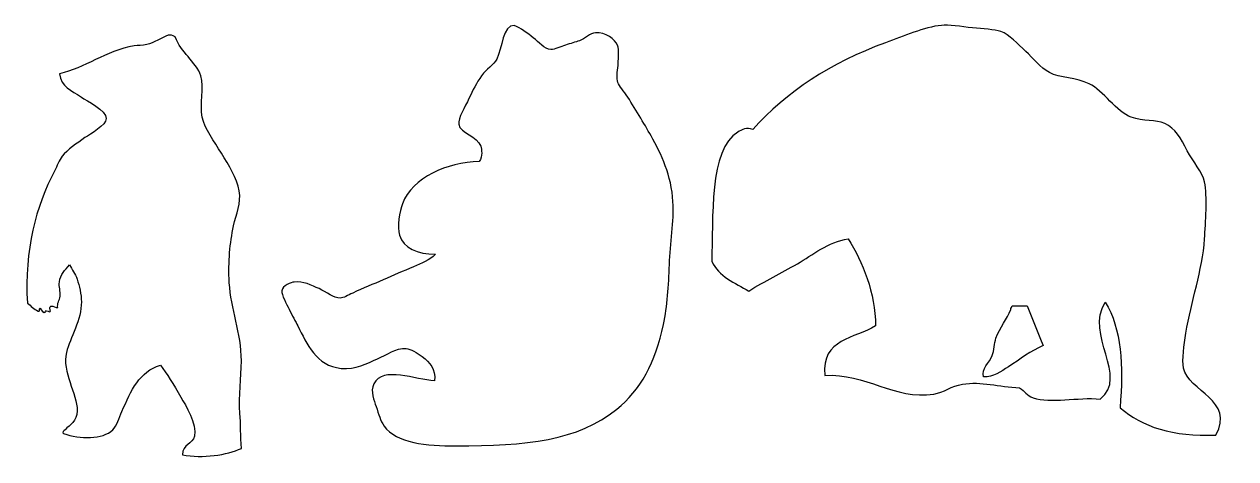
# Model space of a CAD drawing. Header units: centimetres. Extents: x -66 to 65, y -66 to 66.
# Drawn here: x 50.27 to 64.78, y -13.54 to -8.34 of the extents above; entities that cross this region are included whole.
import ezdxf

# ---------------------------------------------------------------- set-up
doc = ezdxf.new("R2010")
doc.units = ezdxf.units.CM
doc.header["$MEASUREMENT"] = 0
doc.layers.add('Layer 1', color=7, linetype='Continuous')

msp = doc.modelspace()

# ---------------------------------------------------------------- linework, layer by layer
at = {"layer": 'Layer 1'}
for points, knots in [([(55.18617, -12.60907), (55.19847, -12.46612), (55.13368, -12.39291), (55.03734, -12.32007), (55.03734, -12.32007), (54.97781, -12.27512), (54.8979, -12.22784), (54.84464, -12.22371), (54.84464, -12.22371), (54.72433, -12.21458), (54.60993, -12.30017), (54.50317, -12.34634), (54.50317, -12.34634), (54.37874, -12.40013), (54.24113, -12.47755), (54.06531, -12.46019), (54.06531, -12.46019), (53.76921, -12.4309), (53.65722, -12.16822), (53.54871, -11.95227), (53.54871, -11.95227), (53.52252, -11.90028), (53.4809, -11.82847), (53.44359, -11.7509), (53.44359, -11.7509), (53.41626, -11.69407), (53.34929, -11.57749), (53.35599, -11.53201), (53.35599, -11.53201), (53.36525, -11.46957), (53.46984, -11.43163), (53.50492, -11.42692), (53.50492, -11.42692), (53.60805, -11.41303), (53.71582, -11.46579), (53.80258, -11.50574), (53.80258, -11.50574), (53.89204, -11.54688), (53.97932, -11.61948), (54.05653, -11.61956), (54.05653, -11.61956), (54.09513, -11.61964), (54.15022, -11.58284), (54.20546, -11.55831), (54.20546, -11.55831), (54.4533, -11.44806), (54.69018, -11.35035), (54.93224, -11.24306), (54.93224, -11.24306), (55.02712, -11.20102), (55.12922, -11.16604), (55.19492, -11.09418), (55.19492, -11.09418), (54.98077, -11.09283), (54.8103, -11.01787), (54.76585, -10.86653), (54.76585, -10.86653), (54.73608, -10.76506), (54.76656, -10.57885), (54.80088, -10.49), (54.80088, -10.49), (54.92309, -10.17369), (55.33166, -9.99406), (55.72031, -9.98208), (55.72031, -9.98208), (55.76383, -9.92043), (55.75105, -9.83952), (55.73783, -9.79822), (55.73783, -9.79822), (55.70052, -9.68112), (55.49314, -9.64913), (55.47515, -9.53554), (55.47515, -9.53554), (55.46414, -9.46606), (55.5505, -9.32954), (55.59778, -9.22905), (55.59778, -9.22905), (55.64115, -9.13679), (55.69023, -9.0354), (55.74661, -8.95759), (55.74661, -8.95759), (55.80781, -8.87313), (55.89083, -8.82845), (55.93047, -8.75619), (55.93047, -8.75619), (55.99802, -8.63319), (56.00101, -8.33968), (56.14063, -8.35334), (56.14063, -8.35334), (56.21395, -8.38348), (56.29716, -8.4456), (56.3683, -8.50222), (56.3683, -8.50222), (56.43228, -8.55315), (56.50205, -8.63811), (56.57846, -8.64234), (56.57846, -8.64234), (56.62439, -8.64491), (56.69588, -8.60913), (56.75359, -8.58979), (56.75359, -8.58979), (56.8109, -8.57055), (56.87564, -8.55423), (56.91993, -8.53724), (56.91993, -8.53724), (56.98401, -8.51274), (57.04659, -8.44699), (57.11257, -8.44096), (57.11257, -8.44096), (57.2293, -8.43016), (57.3507, -8.52512), (57.3753, -8.58979), (57.3753, -8.58979), (57.39866, -8.65112), (57.38631, -8.74333), (57.38403, -8.80873), (57.38403, -8.80873), (57.3816, -8.87998), (57.36252, -8.95391), (57.3753, -9.01886), (57.3753, -9.01886), (57.3844, -9.06503), (57.43385, -9.11578), (57.48037, -9.18523), (57.48037, -9.18523), (57.57985, -9.33374), (57.69389, -9.52861), (57.77813, -9.67561), (57.77813, -9.67561), (57.90235, -9.89241), (58.02152, -10.15321), (58.04081, -10.46372), (58.04081, -10.46372), (58.0556, -10.70132), (58.00422, -10.96003), (57.99705, -11.21675), (57.99705, -11.21675), (57.98991, -11.47273), (57.9721, -11.71631), (57.92699, -11.9348), (57.92699, -11.9348), (57.83357, -12.38737), (57.64918, -12.7217), (57.3666, -12.95059), (57.3666, -12.95059), (56.90271, -13.32635), (56.28691, -13.38842), (55.44009, -13.38842), (55.44009, -13.38842), (55.09618, -13.38842), (54.72505, -13.35725), (54.58194, -13.15196), (54.58194, -13.15196), (54.53516, -13.08486), (54.51926, -13.01366), (54.48561, -12.91555), (54.48561, -12.91555), (54.46106, -12.84406), (54.41237, -12.74315), (54.45936, -12.64409), (54.45936, -12.64409), (54.5607, -12.43029), (54.96231, -12.59979), (55.18617, -12.60907)], [0, 0, 0, 0, 0.02380952, 0.02380952, 0.02380952, 0.02380952, 0.04761905, 0.04761905, 0.04761905, 0.04761905, 0.07142857, 0.07142857, 0.07142857, 0.07142857, 0.0952381, 0.0952381, 0.0952381, 0.0952381, 0.11904762, 0.11904762, 0.11904762, 0.11904762, 0.14285714, 0.14285714, 0.14285714, 0.14285714, 0.16666667, 0.16666667, 0.16666667, 0.16666667, 0.19047619, 0.19047619, 0.19047619, 0.19047619, 0.21428571, 0.21428571, 0.21428571, 0.21428571, 0.23809524, 0.23809524, 0.23809524, 0.23809524, 0.26190476, 0.26190476, 0.26190476, 0.26190476, 0.28571429, 0.28571429, 0.28571429, 0.28571429, 0.30952381, 0.30952381, 0.30952381, 0.30952381, 0.33333333, 0.33333333, 0.33333333, 0.33333333, 0.35714286, 0.35714286, 0.35714286, 0.35714286, 0.38095238, 0.38095238, 0.38095238, 0.38095238, 0.4047619, 0.4047619, 0.4047619, 0.4047619, 0.42857143, 0.42857143, 0.42857143, 0.42857143, 0.45238095, 0.45238095, 0.45238095, 0.45238095, 0.47619048, 0.47619048, 0.47619048, 0.47619048, 0.5, 0.5, 0.5, 0.5, 0.52380952, 0.52380952, 0.52380952, 0.52380952, 0.54761905, 0.54761905, 0.54761905, 0.54761905, 0.57142857, 0.57142857, 0.57142857, 0.57142857, 0.5952381, 0.5952381, 0.5952381, 0.5952381, 0.61904762, 0.61904762, 0.61904762, 0.61904762, 0.64285714, 0.64285714, 0.64285714, 0.64285714, 0.66666667, 0.66666667, 0.66666667, 0.66666667, 0.69047619, 0.69047619, 0.69047619, 0.69047619, 0.71428571, 0.71428571, 0.71428571, 0.71428571, 0.73809524, 0.73809524, 0.73809524, 0.73809524, 0.76190476, 0.76190476, 0.76190476, 0.76190476, 0.78571429, 0.78571429, 0.78571429, 0.78571429, 0.80952381, 0.80952381, 0.80952381, 0.80952381, 0.83333333, 0.83333333, 0.83333333, 0.83333333, 0.85714286, 0.85714286, 0.85714286, 0.85714286, 0.88095238, 0.88095238, 0.88095238, 0.88095238, 0.9047619, 0.9047619, 0.9047619, 0.9047619, 0.92857143, 0.92857143, 0.92857143, 0.92857143, 0.95238095, 0.95238095, 0.95238095, 0.95238095, 1, 1, 1, 1]), ([(64.53993, -13.25905), (64.02756, -13.28088), (63.6572, -13.16065), (63.39524, -12.93197), (63.39524, -12.93197), (63.43239, -12.42749), (63.41487, -11.98624), (63.21686, -11.66843), (63.21686, -11.66843), (62.96778, -12.05438), (63.50325, -12.55918), (63.15738, -12.82797), (63.15738, -12.82797), (62.88737, -12.80254), (62.56418, -12.88496), (62.35463, -12.81307), (62.35463, -12.81307), (62.27602, -12.78614), (62.2565, -12.73158), (62.19112, -12.69419), (62.19112, -12.69419), (61.94096, -12.68194), (61.73178, -12.61344), (61.50728, -12.64958), (61.50728, -12.64958), (61.37927, -12.67011), (61.2813, -12.75099), (61.16539, -12.76846), (61.16539, -12.76846), (60.6898, -12.84022), (60.35039, -12.51592), (59.85721, -12.54552), (59.85721, -12.54552), (59.8172, -12.10406), (60.22046, -12.10597), (60.46673, -11.95084), (60.46673, -11.95084), (60.46244, -11.55841), (60.31383, -11.18228), (60.13968, -10.91029), (60.13968, -10.91029), (59.89592, -10.94826), (59.7151, -11.10113), (59.53021, -11.20755), (59.53021, -11.20755), (59.33632, -11.31918), (59.14196, -11.41279), (58.9504, -11.53463), (58.9504, -11.53463), (58.77956, -11.43785), (58.58856, -11.36125), (58.50444, -11.17784), (58.50444, -11.17784), (58.52386, -10.68153), (58.46946, -9.82886), (58.81657, -9.63177), (58.81657, -9.63177), (58.86324, -9.60531), (58.92664, -9.56745), (58.99501, -9.602), (58.99501, -9.602), (59.40686, -9.14721), (59.9237, -8.80103), (60.58561, -8.56145), (60.58561, -8.56145), (60.80394, -8.48245), (61.04718, -8.37325), (61.25461, -8.35336), (61.25461, -8.35336), (61.33692, -8.3454), (61.4934, -8.36712), (61.62622, -8.38307), (61.62622, -8.38307), (61.75179, -8.39823), (61.88853, -8.40016), (61.96817, -8.42768), (61.96817, -8.42768), (62.06781, -8.46202), (62.16526, -8.57347), (62.26551, -8.66551), (62.26551, -8.66551), (62.34658, -8.74012), (62.44172, -8.86077), (62.54793, -8.91829), (62.54793, -8.91829), (62.67078, -8.98478), (62.87286, -8.97735), (63.02365, -9.05206), (63.02365, -9.05206), (63.19275, -9.1358), (63.35144, -9.38771), (63.52911, -9.45338), (63.52911, -9.45338), (63.67079, -9.50585), (63.82314, -9.47881), (63.93048, -9.52775), (63.93048, -9.52775), (64.06174, -9.5876), (64.11635, -9.7038), (64.19805, -9.85478), (64.19805, -9.85478), (64.26761, -9.98358), (64.38326, -10.11542), (64.40614, -10.22644), (64.40614, -10.22644), (64.44241, -10.40271), (64.41921, -10.71563), (64.40614, -10.91031), (64.40614, -10.91031), (64.38045, -11.29295), (64.24353, -11.6536), (64.18315, -12.04008), (64.18315, -12.04008), (64.16156, -12.17856), (64.13375, -12.35893), (64.15338, -12.45627), (64.15338, -12.45627), (64.21024, -12.73769), (64.77986, -12.84191), (64.53993, -13.25905)], [0, 0, 0, 0, 0.03225806, 0.03225806, 0.03225806, 0.03225806, 0.06451613, 0.06451613, 0.06451613, 0.06451613, 0.09677419, 0.09677419, 0.09677419, 0.09677419, 0.12903226, 0.12903226, 0.12903226, 0.12903226, 0.16129032, 0.16129032, 0.16129032, 0.16129032, 0.19354839, 0.19354839, 0.19354839, 0.19354839, 0.22580645, 0.22580645, 0.22580645, 0.22580645, 0.25806452, 0.25806452, 0.25806452, 0.25806452, 0.29032258, 0.29032258, 0.29032258, 0.29032258, 0.32258065, 0.32258065, 0.32258065, 0.32258065, 0.35483871, 0.35483871, 0.35483871, 0.35483871, 0.38709677, 0.38709677, 0.38709677, 0.38709677, 0.41935484, 0.41935484, 0.41935484, 0.41935484, 0.4516129, 0.4516129, 0.4516129, 0.4516129, 0.48387097, 0.48387097, 0.48387097, 0.48387097, 0.51612903, 0.51612903, 0.51612903, 0.51612903, 0.5483871, 0.5483871, 0.5483871, 0.5483871, 0.58064516, 0.58064516, 0.58064516, 0.58064516, 0.61290323, 0.61290323, 0.61290323, 0.61290323, 0.64516129, 0.64516129, 0.64516129, 0.64516129, 0.67741935, 0.67741935, 0.67741935, 0.67741935, 0.70967742, 0.70967742, 0.70967742, 0.70967742, 0.74193548, 0.74193548, 0.74193548, 0.74193548, 0.77419355, 0.77419355, 0.77419355, 0.77419355, 0.80645161, 0.80645161, 0.80645161, 0.80645161, 0.83870968, 0.83870968, 0.83870968, 0.83870968, 0.87096774, 0.87096774, 0.87096774, 0.87096774, 0.90322581, 0.90322581, 0.90322581, 0.90322581, 0.93548387, 0.93548387, 0.93548387, 0.93548387, 1, 1, 1, 1]), ([(52.87252, -13.41846), (52.69893, -13.49797), (52.41156, -13.54311), (52.1659, -13.49508), (52.1659, -13.49508), (52.17019, -13.36827), (52.2892, -13.36792), (52.3106, -13.2737), (52.3106, -13.2737), (52.34455, -13.12458), (52.20373, -12.90328), (52.14891, -12.80552), (52.14891, -12.80552), (52.06184, -12.65016), (51.97709, -12.52445), (51.902, -12.42243), (51.902, -12.42243), (51.65234, -12.4967), (51.55055, -12.72776), (51.44223, -12.97575), (51.44223, -12.97575), (51.40749, -13.05544), (51.38167, -13.14704), (51.33158, -13.19707), (51.33158, -13.19707), (51.2162, -13.31248), (50.93513, -13.31333), (50.74418, -13.23969), (50.74418, -13.23969), (50.71404, -13.23353), (50.75617, -13.2026), (50.76119, -13.19707), (50.76119, -13.19707), (50.81964, -13.13309), (50.90422, -13.09772), (50.90594, -12.96723), (50.90594, -12.96723), (50.90859, -12.76535), (50.71861, -12.50011), (50.77825, -12.26913), (50.77825, -12.26913), (50.82326, -12.09458), (50.95854, -11.87715), (50.95706, -11.66464), (50.95706, -11.66464), (50.9564, -11.57516), (50.93007, -11.47033), (50.90594, -11.39222), (50.90594, -11.39222), (50.88554, -11.32623), (50.84289, -11.27731), (50.8123, -11.22196), (50.8123, -11.22196), (50.76118, -11.2862), (50.70467, -11.332), (50.69308, -11.42627), (50.69308, -11.42627), (50.68625, -11.48194), (50.70684, -11.53734), (50.7016, -11.59656), (50.7016, -11.59656), (50.69731, -11.64551), (50.65964, -11.68546), (50.67601, -11.73277), (50.67601, -11.73277), (50.63989, -11.73486), (50.63024, -11.71049), (50.59089, -11.71568), (50.59089, -11.71568), (50.55395, -11.73671), (50.60639, -11.78098), (50.57388, -11.78381), (50.57388, -11.78381), (50.56671, -11.77172), (50.49726, -11.76241), (50.53131, -11.78381), (50.53131, -11.78381), (50.50453, -11.80728), (50.47009, -11.76595), (50.46321, -11.74124), (50.46321, -11.74124), (50.44061, -11.73857), (50.47117, -11.78897), (50.43768, -11.77532), (50.43768, -11.77532), (50.38947, -11.74973), (50.35344, -11.71198), (50.30999, -11.68168), (50.30999, -11.68168), (50.27205, -11.037), (50.41397, -10.51886), (50.6335, -10.09818), (50.6335, -10.09818), (50.6662, -10.03542), (50.69065, -9.96703), (50.72714, -9.9194), (50.72714, -9.9194), (50.78614, -9.8423), (50.90155, -9.76552), (50.99958, -9.69802), (50.99958, -9.69802), (51.06324, -9.65418), (51.25466, -9.5503), (51.25501, -9.46815), (51.25501, -9.46815), (51.25538, -9.37266), (51.01628, -9.25371), (50.95704, -9.21275), (50.95704, -9.21275), (50.83435, -9.12798), (50.71394, -9.09287), (50.69307, -8.93187), (50.69307, -8.93187), (50.99425, -8.86805), (51.24814, -8.65482), (51.58702, -8.59979), (51.58702, -8.59979), (51.63338, -8.5923), (51.68629, -8.59365), (51.74024, -8.58275), (51.74024, -8.58275), (51.82141, -8.5664), (51.92106, -8.49827), (51.99562, -8.47205), (51.99562, -8.47205), (52.02446, -8.46194), (52.04729, -8.47745), (52.08079, -8.48914), (52.08079, -8.48914), (52.11127, -8.58854), (52.17752, -8.65395), (52.23401, -8.72748), (52.23401, -8.72748), (52.28724, -8.79672), (52.36392, -8.87737), (52.38728, -8.95735), (52.38728, -8.95735), (52.43017, -9.10443), (52.37127, -9.29409), (52.40435, -9.45112), (52.40435, -9.45112), (52.43401, -9.59235), (52.54487, -9.74248), (52.63417, -9.8853), (52.63417, -9.8853), (52.72363, -10.02836), (52.8184, -10.17923), (52.84703, -10.33655), (52.84703, -10.33655), (52.87256, -10.47707), (52.80935, -10.61132), (52.77893, -10.75375), (52.77893, -10.75375), (52.73403, -10.96391), (52.71345, -11.17502), (52.72781, -11.43481), (52.72781, -11.43481), (52.74511, -11.7467), (52.87256, -12.03745), (52.87256, -12.37133), (52.87256, -12.37133), (52.87256, -12.57667), (52.8398, -12.78371), (52.85555, -13.00133), (52.85555, -13.00133), (52.8639, -13.11718), (52.86091, -13.27627), (52.87252, -13.41846)], [0, 0, 0, 0, 0.02325581, 0.02325581, 0.02325581, 0.02325581, 0.04651163, 0.04651163, 0.04651163, 0.04651163, 0.06976744, 0.06976744, 0.06976744, 0.06976744, 0.09302326, 0.09302326, 0.09302326, 0.09302326, 0.11627907, 0.11627907, 0.11627907, 0.11627907, 0.13953488, 0.13953488, 0.13953488, 0.13953488, 0.1627907, 0.1627907, 0.1627907, 0.1627907, 0.18604651, 0.18604651, 0.18604651, 0.18604651, 0.20930233, 0.20930233, 0.20930233, 0.20930233, 0.23255814, 0.23255814, 0.23255814, 0.23255814, 0.25581395, 0.25581395, 0.25581395, 0.25581395, 0.27906977, 0.27906977, 0.27906977, 0.27906977, 0.30232558, 0.30232558, 0.30232558, 0.30232558, 0.3255814, 0.3255814, 0.3255814, 0.3255814, 0.34883721, 0.34883721, 0.34883721, 0.34883721, 0.37209302, 0.37209302, 0.37209302, 0.37209302, 0.39534884, 0.39534884, 0.39534884, 0.39534884, 0.41860465, 0.41860465, 0.41860465, 0.41860465, 0.44186047, 0.44186047, 0.44186047, 0.44186047, 0.46511628, 0.46511628, 0.46511628, 0.46511628, 0.48837209, 0.48837209, 0.48837209, 0.48837209, 0.51162791, 0.51162791, 0.51162791, 0.51162791, 0.53488372, 0.53488372, 0.53488372, 0.53488372, 0.55813953, 0.55813953, 0.55813953, 0.55813953, 0.58139535, 0.58139535, 0.58139535, 0.58139535, 0.60465116, 0.60465116, 0.60465116, 0.60465116, 0.62790698, 0.62790698, 0.62790698, 0.62790698, 0.65116279, 0.65116279, 0.65116279, 0.65116279, 0.6744186, 0.6744186, 0.6744186, 0.6744186, 0.69767442, 0.69767442, 0.69767442, 0.69767442, 0.72093023, 0.72093023, 0.72093023, 0.72093023, 0.74418605, 0.74418605, 0.74418605, 0.74418605, 0.76744186, 0.76744186, 0.76744186, 0.76744186, 0.79069767, 0.79069767, 0.79069767, 0.79069767, 0.81395349, 0.81395349, 0.81395349, 0.81395349, 0.8372093, 0.8372093, 0.8372093, 0.8372093, 0.86046512, 0.86046512, 0.86046512, 0.86046512, 0.88372093, 0.88372093, 0.88372093, 0.88372093, 0.90697674, 0.90697674, 0.90697674, 0.90697674, 0.93023256, 0.93023256, 0.93023256, 0.93023256, 0.95348837, 0.95348837, 0.95348837, 0.95348837, 1, 1, 1, 1]), ([(62.10193, -11.71298), (62.10111, -11.732), (62.08285, -11.73356), (62.08703, -11.75764), (62.08703, -11.75764), (62.04057, -11.86593), (61.95783, -11.96944), (61.90865, -12.09951), (61.90865, -12.09951), (61.88441, -12.1637), (61.88828, -12.24344), (61.86404, -12.30763), (61.86404, -12.30763), (61.82962, -12.39873), (61.73061, -12.46355), (61.76001, -12.56036), (61.76001, -12.56036), (61.87164, -12.57491), (61.97091, -12.49638), (62.0573, -12.44148), (62.0573, -12.44148), (62.19647, -12.3529), (62.32643, -12.24876), (62.47349, -12.18872), (62.47349, -12.18872), (62.40568, -12.03359), (62.35086, -11.86537), (62.28026, -11.713), (62.28026, -11.713), (62.22089, -11.71298), (62.16141, -11.71298), (62.10193, -11.71298)], [0, 0, 0, 0, 0.11111111, 0.11111111, 0.11111111, 0.11111111, 0.22222222, 0.22222222, 0.22222222, 0.22222222, 0.33333333, 0.33333333, 0.33333333, 0.33333333, 0.44444444, 0.44444444, 0.44444444, 0.44444444, 0.55555556, 0.55555556, 0.55555556, 0.55555556, 0.66666667, 0.66666667, 0.66666667, 0.66666667, 0.77777778, 0.77777778, 0.77777778, 0.77777778, 1, 1, 1, 1])]:
    msp.add_open_spline(points, degree=3, knots=knots, dxfattribs=at)

doc.saveas('drawing.dxf')
